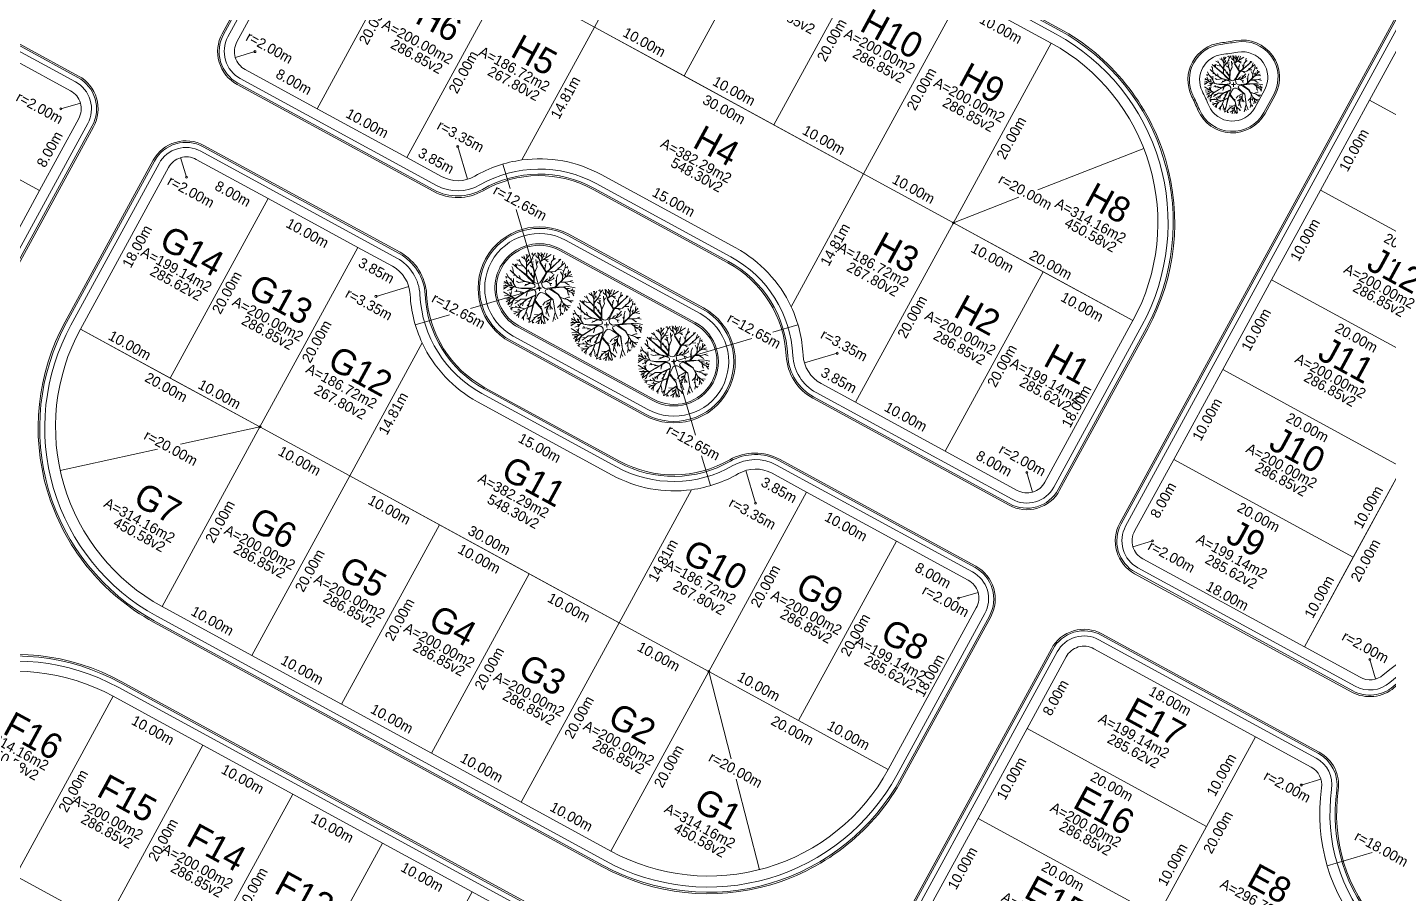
# Model space of a CAD drawing. Header units: metres. Extents: x 25 to 399, y 5 to 459.
# Drawn here: x 161.9 to 295.1, y 216.4 to 301.2 of the extents above; entities that cross this region are included whole.
import ezdxf
from ezdxf.enums import TextEntityAlignment as Align

# ---------------------------------------------------------------- set-up
doc = ezdxf.new("R2010")
doc.units = ezdxf.units.M
for name, color, linetype, lineweight in [('ACERAS', 7, 'Continuous', 0), ('JARDINERIA', 250, 'Continuous', 0), ('LOTES', 250, 'Continuous', 5), ('textos', 16, 'Continuous', 0)]:
    doc.layers.add(name, color=color, linetype=linetype, lineweight=lineweight)
doc.styles.get("Standard").update_dxf_attribs({"font": ''})
doc.styles.get('Standard').set_extended_font_data('Caviar Dreams')

# ---------------------------------------------------------------- blocks, each defined once
blk = doc.blocks.new('A$C64D44EF8')
at = {"layer": 'JARDINERIA', "color": 116, "lineweight": 0, "true_color": 0x136734}
for p, q in [((0.334, 0.862), (0.297, 0.959)), ((0.328, 0.878), (0.345, 0.976)), ((0.341, 0.953), (0.33, 0.973)), ((0.334, 0.916), (0.378, 0.968)), ((0.424, 0.974), (0.402, 0.981)), ((0.402, 0.892), (0.429, 0.954)), ((0.429, 0.954), (0.42, 0.994)), ((0.429, 0.954), (0.462, 0.99)), ((0.471, 0.943), (0.464, 0.964)), ((0.505, 0.921), (0.494, 0.997)), ((0.494, 0.997), (0.503, 0.919)), ((0.515, 0.964), (0.509, 0.989)), ((0.547, 0.933), (0.515, 0.964)), ((0.527, 0.86), (0.594, 0.989)), ((0.534, 0.874), (0.679, 0.964)), ((0.55, 0.905), (0.54, 0.997)), ((0.545, 0.949), (0.564, 0.975)), ((0.598, 0.914), (0.623, 0.982)), ((0.705, 0.887), (0.717, 0.951)), ((0.193, 0.673), (0.102, 0.762)), ((0.14, 0.787), (0.125, 0.812)), ((0.326, 0.678), (0.137, 0.849)), ((0.146, 0.719), (0.14, 0.787)), ((0.188, 0.823), (0.173, 0.843)), ((0.198, 0.794), (0.188, 0.823)), ((0.19, 0.819), (0.2, 0.851)), ((0.325, 0.692), (0.191, 0.8)), ((0.247, 0.875), (0.199, 0.903)), ((0.23, 0.826), (0.213, 0.835)), ((0.289, 0.814), (0.23, 0.826)), ((0.289, 0.814), (0.23, 0.826)), ((0.259, 0.849), (0.231, 0.911)), ((0.329, 0.771), (0.259, 0.849)), ((0.289, 0.814), (0.259, 0.849)), ((0.316, 0.911), (0.267, 0.945)), ((0.329, 0.767), (0.289, 0.814)), ((0.325, 0.692), (0.329, 0.767)), ((0.329, 0.771), (0.334, 0.862)), ((0.33, 0.686), (0.333, 0.809)), ((0.402, 0.892), (0.333, 0.811)), ((0.333, 0.811), (0.334, 0.862)), ((0.333, 0.809), (0.372, 0.856)), ((0.334, 0.864), (0.368, 0.91)), ((0.35, 0.885), (0.372, 0.89)), ((0.375, 0.715), (0.352, 0.765)), ((0.372, 0.856), (0.402, 0.892)), ((0.372, 0.856), (0.431, 0.87)), ((0.372, 0.856), (0.431, 0.87)), ((0.421, 0.788), (0.383, 0.82)), ((0.415, 0.818), (0.407, 0.846)), ((0.408, 0.905), (0.425, 0.91)), ((0.415, 0.819), (0.425, 0.842)), ((0.439, 0.724), (0.415, 0.818)), ((0.435, 0.72), (0.415, 0.818)), ((0.439, 0.724), (0.478, 0.799)), ((0.44, 0.717), (0.478, 0.799)), ((0.47, 0.832), (0.466, 0.902)), ((0.47, 0.839), (0.494, 0.876)), ((0.478, 0.799), (0.47, 0.832)), ((0.506, 0.912), (0.471, 0.943)), ((0.505, 0.915), (0.471, 0.943)), ((0.503, 0.919), (0.505, 0.915)), ((0.526, 0.867), (0.505, 0.921)), ((0.506, 0.912), (0.523, 0.863)), ((0.523, 0.863), (0.52, 0.856)), ((0.601, 0.717), (0.52, 0.856)), ((0.563, 0.929), (0.526, 0.867)), ((0.527, 0.855), (0.527, 0.86)), ((0.607, 0.721), (0.527, 0.855)), ((0.563, 0.929), (0.583, 0.94)), ((0.566, 0.894), (0.634, 0.896)), ((0.586, 0.757), (0.604, 0.842)), ((0.595, 0.8), (0.588, 0.816)), ((0.594, 0.895), (0.634, 0.865)), ((0.607, 0.721), (0.66, 0.765)), ((0.623, 0.723), (0.814, 0.893)), ((0.668, 0.802), (0.649, 0.838)), ((0.66, 0.765), (0.682, 0.866)), ((0.664, 0.768), (0.785, 0.867)), ((0.664, 0.768), (0.682, 0.866)), ((0.682, 0.866), (0.732, 0.911)), ((0.719, 0.899), (0.737, 0.901)), ((0.727, 0.726), (0.866, 0.84)), ((0.766, 0.758), (0.77, 0.775)), ((0.784, 0.866), (0.791, 0.896)), ((0.818, 0.801), (0.84, 0.867)), ((0.839, 0.709), (0.869, 0.77)), ((0.869, 0.77), (0.875, 0.819)), ((0.869, 0.77), (0.905, 0.79)), ((0.887, 0.78), (0.907, 0.767)), ((0.041, 0.587), (0.007, 0.583)), ((0.105, 0.546), (0.011, 0.606)), ((0.074, 0.668), (0.034, 0.676)), ((0.054, 0.672), (0.039, 0.654)), ((0.073, 0.567), (0.042, 0.627)), ((0.074, 0.668), (0.051, 0.719)), ((0.122, 0.619), (0.074, 0.668)), ((0.121, 0.546), (0.092, 0.595)), ((0.108, 0.569), (0.112, 0.591)), ((0.111, 0.63), (0.114, 0.648)), ((0.122, 0.619), (0.169, 0.525)), ((0.143, 0.579), (0.122, 0.619)), ((0.143, 0.578), (0.143, 0.644)), ((0.171, 0.524), (0.143, 0.578)), ((0.173, 0.693), (0.144, 0.694)), ((0.213, 0.59), (0.184, 0.608)), ((0.216, 0.656), (0.191, 0.654)), ((0.216, 0.655), (0.193, 0.673)), ((0.297, 0.601), (0.213, 0.59)), ((0.303, 0.598), (0.213, 0.59)), ((0.297, 0.601), (0.216, 0.655)), ((0.302, 0.603), (0.216, 0.655)), ((0.242, 0.639), (0.226, 0.686)), ((0.379, 0.575), (0.293, 0.537)), ((0.302, 0.603), (0.425, 0.569)), ((0.369, 0.578), (0.303, 0.598)), ((0.369, 0.578), (0.326, 0.554)), ((0.366, 0.733), (0.338, 0.751)), ((0.429, 0.639), (0.375, 0.715)), ((0.397, 0.688), (0.375, 0.715)), ((0.432, 0.558), (0.379, 0.575)), ((0.398, 0.708), (0.394, 0.719)), ((0.397, 0.688), (0.398, 0.703)), ((0.398, 0.687), (0.398, 0.708)), ((0.429, 0.649), (0.398, 0.687)), ((0.429, 0.639), (0.425, 0.592)), ((0.435, 0.72), (0.429, 0.649)), ((0.433, 0.587), (0.44, 0.717)), ((0.533, 0.566), (0.54, 0.579)), ((0.54, 0.579), (0.604, 0.59)), ((0.541, 0.582), (0.612, 0.713)), ((0.541, 0.582), (0.577, 0.587)), ((0.577, 0.587), (0.609, 0.619)), ((0.579, 0.588), (0.609, 0.619)), ((0.579, 0.588), (0.65, 0.598)), ((0.604, 0.59), (0.658, 0.562)), ((0.605, 0.59), (0.65, 0.598)), ((0.605, 0.59), (0.658, 0.562)), ((0.609, 0.619), (0.625, 0.628)), ((0.612, 0.713), (0.619, 0.72)), ((0.619, 0.72), (0.727, 0.726)), ((0.623, 0.723), (0.727, 0.726)), ((0.633, 0.596), (0.711, 0.682)), ((0.655, 0.62), (0.649, 0.655)), ((0.65, 0.598), (0.711, 0.628)), ((0.662, 0.722), (0.694, 0.698)), ((0.697, 0.621), (0.702, 0.634)), ((0.702, 0.634), (0.709, 0.643)), ((0.726, 0.506), (0.793, 0.572)), ((0.741, 0.578), (0.729, 0.599)), ((0.737, 0.525), (0.746, 0.636)), ((0.741, 0.529), (0.746, 0.636)), ((0.741, 0.529), (0.822, 0.603)), ((0.746, 0.636), (0.764, 0.681)), ((0.751, 0.746), (0.816, 0.748)), ((0.793, 0.572), (0.854, 0.573)), ((0.796, 0.575), (0.862, 0.639)), ((0.796, 0.575), (0.901, 0.573)), ((0.832, 0.663), (0.804, 0.717)), ((0.832, 0.663), (0.804, 0.717)), ((0.822, 0.603), (0.832, 0.663)), ((0.839, 0.709), (0.824, 0.604)), ((0.824, 0.604), (0.862, 0.639)), ((0.832, 0.663), (0.839, 0.709)), ((0.846, 0.722), (0.838, 0.739)), ((0.854, 0.573), (0.903, 0.536)), ((0.855, 0.573), (0.903, 0.536)), ((0.855, 0.573), (0.901, 0.573)), ((0.869, 0.665), (0.857, 0.685)), ((0.862, 0.639), (0.959, 0.674)), ((0.863, 0.639), (0.875, 0.696)), ((0.878, 0.645), (0.941, 0.721)), ((0.901, 0.573), (0.966, 0.592)), ((0.902, 0.674), (0.913, 0.741)), ((0.911, 0.656), (0.968, 0.642)), ((0.926, 0.703), (0.948, 0.708)), ((0.929, 0.581), (0.981, 0.564)), ((0.071, 0.547), (0, 0.503)), ((0.033, 0.523), (0.001, 0.529)), ((0.145, 0.373), (0.001, 0.464)), ((0.123, 0.546), (0.002, 0.549)), ((0.081, 0.413), (0.009, 0.406)), ((0.044, 0.548), (0.024, 0.561)), ((0.097, 0.494), (0.056, 0.481)), ((0.084, 0.375), (0.064, 0.388)), ((0.113, 0.393), (0.082, 0.453)), ((0.133, 0.522), (0.088, 0.52)), ((0.147, 0.534), (0.097, 0.494)), ((0.1, 0.418), (0.11, 0.467)), ((0.12, 0.512), (0.106, 0.48)), ((0.179, 0.518), (0.123, 0.546)), ((0.169, 0.525), (0.123, 0.546)), ((0.215, 0.466), (0.159, 0.463)), ((0.166, 0.371), (0.288, 0.441)), ((0.18, 0.52), (0.171, 0.524)), ((0.192, 0.465), (0.175, 0.485)), ((0.179, 0.518), (0.25, 0.504)), ((0.18, 0.52), (0.254, 0.509)), ((0.215, 0.465), (0.181, 0.464)), ((0.291, 0.442), (0.215, 0.466)), ((0.288, 0.441), (0.215, 0.465)), ((0.253, 0.452), (0.229, 0.447)), ((0.25, 0.504), (0.257, 0.501)), ((0.291, 0.442), (0.38, 0.493)), ((0.324, 0.553), (0.293, 0.537)), ((0.326, 0.554), (0.305, 0.558)), ((0.324, 0.553), (0.31, 0.557)), ((0.335, 0.463), (0.314, 0.396)), ((0.333, 0.462), (0.321, 0.419)), ((0.447, 0.407), (0.327, 0.356)), ((0.403, 0.38), (0.358, 0.298)), ((0.38, 0.493), (0.366, 0.494)), ((0.403, 0.38), (0.446, 0.397)), ((0.5, 0.5), (0.465, 0.5)), ((0.5, 0.5), (0.5, 0.534)), ((0.5, 0.5), (0.53, 0.5)), ((0.5, 0.5), (0.5, 0.461)), ((0.544, 0.518), (0.533, 0.566)), ((0.581, 0.493), (0.544, 0.518)), ((0.716, 0.506), (0.581, 0.493)), ((0.761, 0.402), (0.635, 0.486)), ((0.644, 0.57), (0.649, 0.559)), ((0.649, 0.559), (0.662, 0.527)), ((0.766, 0.403), (0.656, 0.489)), ((0.658, 0.562), (0.677, 0.559)), ((0.716, 0.506), (0.737, 0.525)), ((0.761, 0.402), (0.803, 0.325)), ((0.766, 0.403), (0.786, 0.363)), ((0.841, 0.505), (0.888, 0.466)), ((0.845, 0.505), (0.868, 0.485)), ((0.868, 0.485), (0.912, 0.481)), ((0.87, 0.483), (0.912, 0.481)), ((0.87, 0.483), (0.923, 0.436)), ((0.888, 0.466), (0.901, 0.407)), ((0.888, 0.466), (0.901, 0.407)), ((0.888, 0.466), (0.923, 0.436)), ((0.898, 0.422), (0.893, 0.411)), ((0.901, 0.407), (0.911, 0.391)), ((0.903, 0.536), (0.92, 0.53)), ((0.908, 0.509), (1, 0.487)), ((0.91, 0.448), (0.99, 0.45)), ((0.912, 0.481), (0.929, 0.475)), ((0.923, 0.436), (0.986, 0.409)), ((0.945, 0.449), (0.966, 0.474)), ((0.95, 0.425), (0.979, 0.378)), ((0.968, 0.449), (0.987, 0.434)), ((0.971, 0.416), (0.984, 0.42)), ((0.161, 0.372), (0.015, 0.376)), ((0.111, 0.374), (0.032, 0.324)), ((0.073, 0.35), (0.041, 0.355)), ((0.116, 0.326), (0.052, 0.283)), ((0.052, 0.283), (0.118, 0.325)), ((0.072, 0.316), (0.053, 0.3)), ((0.087, 0.359), (0.072, 0.316)), ((0.119, 0.243), (0.072, 0.257)), ((0.084, 0.375), (0.155, 0.369)), ((0.119, 0.243), (0.087, 0.218)), ((0.111, 0.286), (0.094, 0.27)), ((0.103, 0.23), (0.107, 0.207)), ((0.123, 0.331), (0.111, 0.286)), ((0.121, 0.329), (0.111, 0.286)), ((0.155, 0.369), (0.116, 0.326)), ((0.118, 0.325), (0.121, 0.329)), ((0.187, 0.246), (0.119, 0.243)), ((0.123, 0.331), (0.159, 0.368)), ((0.194, 0.175), (0.128, 0.191)), ((0.21, 0.334), (0.15, 0.299)), ((0.159, 0.368), (0.167, 0.368)), ((0.172, 0.245), (0.16, 0.259)), ((0.161, 0.372), (0.166, 0.371)), ((0.205, 0.33), (0.161, 0.336)), ((0.243, 0.198), (0.172, 0.122)), ((0.242, 0.197), (0.185, 0.208)), ((0.232, 0.235), (0.187, 0.246)), ((0.187, 0.246), (0.289, 0.219)), ((0.232, 0.235), (0.194, 0.282)), ((0.232, 0.235), (0.194, 0.282)), ((0.216, 0.202), (0.202, 0.22)), ((0.237, 0.355), (0.21, 0.334)), ((0.246, 0.289), (0.222, 0.289)), ((0.247, 0.29), (0.226, 0.27)), ((0.291, 0.22), (0.232, 0.235)), ((0.327, 0.356), (0.237, 0.355)), ((0.321, 0.352), (0.237, 0.355)), ((0.327, 0.233), (0.243, 0.198)), ((0.289, 0.219), (0.243, 0.198)), ((0.321, 0.352), (0.247, 0.29)), ((0.327, 0.35), (0.247, 0.29)), ((0.271, 0.308), (0.26, 0.261)), ((0.327, 0.233), (0.288, 0.136)), ((0.403, 0.271), (0.291, 0.22)), ((0.33, 0.234), (0.306, 0.178)), ((0.358, 0.298), (0.323, 0.256)), ((0.327, 0.35), (0.393, 0.376)), ((0.401, 0.263), (0.33, 0.234)), ((0.345, 0.283), (0.341, 0.249)), ((0.412, 0.271), (0.341, 0.026)), ((0.354, 0.322), (0.346, 0.314)), ((0.373, 0.332), (0.354, 0.322)), ((0.372, 0.33), (0.358, 0.325)), ((0.372, 0.33), (0.358, 0.298)), ((0.401, 0.263), (0.361, 0.096)), ((0.393, 0.376), (0.373, 0.332)), ((0.432, 0.318), (0.522, 0.205)), ((0.438, 0.332), (0.525, 0.206)), ((0.488, 0.26), (0.527, 0.238)), ((0.522, 0.205), (0.532, 0.157)), ((0.525, 0.206), (0.564, 0.004)), ((0.571, 0.3), (0.542, 0.262)), ((0.624, 0.252), (0.564, 0.22)), ((0.571, 0.3), (0.666, 0.348)), ((0.612, 0.321), (0.571, 0.3)), ((0.592, 0.198), (0.584, 0.132)), ((0.644, 0.284), (0.592, 0.2)), ((0.592, 0.2), (0.627, 0.099)), ((0.645, 0.3), (0.595, 0.27)), ((0.622, 0.286), (0.6, 0.29)), ((0.604, 0.22), (0.607, 0.197)), ((0.666, 0.35), (0.612, 0.321)), ((0.645, 0.301), (0.642, 0.198)), ((0.644, 0.249), (0.675, 0.199)), ((0.666, 0.348), (0.645, 0.301)), ((0.688, 0.33), (0.712, 0.153)), ((0.69, 0.332), (0.712, 0.153)), ((0.792, 0.265), (0.747, 0.224)), ((0.792, 0.264), (0.747, 0.224)), ((0.785, 0.204), (0.772, 0.192)), ((0.784, 0.219), (0.804, 0.323)), ((0.792, 0.264), (0.784, 0.219)), ((0.784, 0.219), (0.791, 0.151)), ((0.786, 0.363), (0.843, 0.342)), ((0.787, 0.359), (0.828, 0.278)), ((0.787, 0.359), (0.887, 0.327)), ((0.803, 0.325), (0.792, 0.265)), ((0.804, 0.323), (0.828, 0.278)), ((0.826, 0.25), (0.808, 0.235)), ((0.829, 0.277), (0.822, 0.22)), ((0.828, 0.278), (0.908, 0.212)), ((0.841, 0.267), (0.875, 0.173)), ((0.854, 0.231), (0.842, 0.164)), ((0.843, 0.342), (0.901, 0.361)), ((0.844, 0.342), (0.901, 0.361)), ((0.844, 0.342), (0.887, 0.327)), ((0.867, 0.196), (0.886, 0.184)), ((0.868, 0.245), (0.927, 0.239)), ((0.887, 0.327), (0.942, 0.287)), ((0.901, 0.361), (0.92, 0.361)), ((0.91, 0.31), (0.965, 0.309)), ((0.231, 0.185), (0.135, 0.158)), ((0.158, 0.164), (0.145, 0.146)), ((0.207, 0.16), (0.197, 0.102)), ((0.288, 0.136), (0.244, 0.084)), ((0.269, 0.113), (0.264, 0.059)), ((0.306, 0.178), (0.288, 0.136)), ((0.306, 0.178), (0.321, 0.119)), ((0.306, 0.178), (0.321, 0.119)), ((0.344, 0.086), (0.312, 0.082)), ((0.321, 0.119), (0.32, 0.101)), ((0.341, 0.084), (0.33, 0.061)), ((0.363, 0.105), (0.341, 0.084)), ((0.393, 0.054), (0.349, 0.031)), ((0.393, 0.054), (0.388, 0.013)), ((0.39, 0.033), (0.409, 0.019)), ((0.44, 0.103), (0.393, 0.054)), ((0.429, 0.092), (0.411, 0.094)), ((0.48, 0.127), (0.42, 0.134)), ((0.48, 0.126), (0.42, 0.134)), ((0.495, 0.057), (0.436, 0.023)), ((0.44, 0.103), (0.533, 0.156)), ((0.48, 0.126), (0.44, 0.103)), ((0.513, 0.09), (0.464, 0.004)), ((0.513, 0.106), (0.465, 0.074)), ((0.491, 0.091), (0.468, 0.095)), ((0.476, 0.024), (0.479, 0.002)), ((0.532, 0.157), (0.48, 0.127)), ((0.532, 0.155), (0.513, 0.107)), ((0.513, 0.107), (0.515, 0)), ((0.514, 0.055), (0.551, 0.002)), ((0.533, 0.156), (0.554, 0.057)), ((0.543, 0.115), (0.614, 0.052)), ((0.595, 0.069), (0.6, 0.047)), ((0.711, 0.157), (0.674, 0.031)), ((0.692, 0.09), (0.712, 0.05)), ((0.712, 0.153), (0.745, 0.064)), ((0.791, 0.151), (0.78, 0.103)), ((0.791, 0.151), (0.818, 0.121)), ((0.805, 0.136), (0.828, 0.141))]:
    blk.add_line(p, q, dxfattribs=at)
for points in [[(0.326, 0.678), (0.36, 0.639)], [(0.33, 0.686), (0.381, 0.634), (0.425, 0.592)], [(0.425, 0.569), (0.424, 0.571), (0.413, 0.585), (0.399, 0.601), (0.381, 0.619), (0.36, 0.639)], [(0.433, 0.587), (0.458, 0.57), (0.485, 0.564), (0.51, 0.575), (0.536, 0.604), (0.565, 0.651), (0.601, 0.717)], [(0.167, 0.368), (0.239, 0.409), (0.293, 0.44), (0.332, 0.462), (0.333, 0.462)], [(0.254, 0.509), (0.311, 0.505), (0.356, 0.503), (0.389, 0.504), (0.412, 0.506), (0.428, 0.51), (0.436, 0.516), (0.44, 0.523), (0.441, 0.53), (0.44, 0.539), (0.437, 0.548), (0.432, 0.558)], [(0.366, 0.494), (0.332, 0.498), (0.257, 0.501)], [(0.335, 0.463), (0.359, 0.476), (0.376, 0.485), (0.385, 0.489), (0.39, 0.491), (0.393, 0.49), (0.396, 0.489), (0.399, 0.489), (0.403, 0.488), (0.406, 0.486), (0.41, 0.485), (0.414, 0.484), (0.418, 0.482), (0.422, 0.48), (0.425, 0.479), (0.429, 0.477), (0.432, 0.475), (0.435, 0.472), (0.437, 0.47), (0.44, 0.467), (0.442, 0.464), (0.444, 0.46), (0.446, 0.456), (0.447, 0.452), (0.448, 0.447), (0.449, 0.441), (0.45, 0.434), (0.45, 0.426), (0.449, 0.417), (0.447, 0.407)], [(0.403, 0.271), (0.428, 0.34), (0.446, 0.397)], [(0.438, 0.332), (0.442, 0.341), (0.467, 0.392), (0.49, 0.424), (0.514, 0.438), (0.543, 0.435), (0.579, 0.416), (0.626, 0.38), (0.688, 0.33)], [(0.69, 0.332), (0.633, 0.383), (0.595, 0.422), (0.579, 0.45), (0.586, 0.47), (0.62, 0.484), (0.635, 0.486)], [(0.656, 0.489), (0.683, 0.493), (0.778, 0.501), (0.841, 0.505)], [(0.908, 0.509), (0.777, 0.506), (0.726, 0.506)], [(0.845, 0.505), (0.908, 0.509)], [(0.412, 0.271), (0.432, 0.318)]]:
    blk.add_lwpolyline(points, dxfattribs=at)

msp = doc.modelspace()

# ---------------------------------------------------------------- linework, layer by layer
at = {"layer": 'ACERAS'}
for points in [[(268.81, 252.68), (309.97, 328.19, -0.414214), (314.92, 329.64), (346.53, 312.41, -0.414214), (347.99, 307.46), (312.45, 242.28, -0.313814), (308.72, 240.41, 0.21805), (295.66, 236.59, -0.312963), (291.52, 236.14), (270.26, 247.72, -0.414214)], [(268.94, 252.6), (310.1, 328.11, -0.414214), (314.85, 329.51), (346.46, 312.28, -0.414214), (347.85, 307.53), (312.32, 242.35, -0.313814), (308.74, 240.56, 0.21805), (295.56, 236.7, -0.312963), (291.59, 236.27), (270.34, 247.86, -0.414214)], [(269.38, 252.37), (310.54, 327.88, -0.414214), (314.61, 329.07), (346.22, 311.84, -0.414214), (347.41, 307.77), (311.88, 242.59, -0.313814), (308.81, 241.05, 0.21805), (295.23, 237.08, -0.312963), (291.83, 236.71), (270.58, 248.3, -0.414214)], [(182.46, 295.59), (201.65, 285.13, 0.261142), (206.54, 285.19, -0.260973), (217.29, 285.32), (230.46, 278.14, -0.261311), (236.18, 269.02, 0.261142), (238.79, 264.88), (257.97, 254.43, 0.414214), (262.92, 255.88), (271.54, 271.69, 0.414214), (262.89, 301.06), (218.99, 324.99, 0.414214), (189.62, 316.34), (181, 300.54, 0.414214)], [(182.53, 295.72), (201.72, 285.26, 0.261142), (206.46, 285.32, -0.260973), (217.36, 285.45), (230.53, 278.27, -0.261311), (236.33, 269.03, 0.261142), (238.86, 265.02), (258.04, 254.56, 0.414214), (262.79, 255.95), (271.41, 271.76, 0.414214), (262.82, 300.93), (218.92, 324.86, 0.414214), (189.75, 316.27), (181.14, 300.47, 0.414214)], [(182.77, 296.16), (201.96, 285.7, 0.261142), (206.21, 285.75, -0.260973), (217.6, 285.89), (230.77, 278.71, -0.261311), (236.83, 269.06, 0.261142), (239.1, 265.45), (258.28, 255, 0.414214), (262.35, 256.19), (270.97, 272, 0.414214), (262.58, 300.49), (218.68, 324.42, 0.414214), (190.19, 316.03), (181.57, 300.23, 0.414214)], [(151.16, 305.02), (166.96, 296.4, -0.414214), (168.42, 291.45), (103.33, 172.04, -0.414214), (98.38, 170.58), (66.77, 187.81, -0.414214), (65.31, 192.76), (121.79, 296.37, -0.414214)], [(151.09, 304.89), (166.89, 296.27, -0.414214), (168.29, 291.52), (103.2, 172.11, -0.414214), (98.45, 170.71), (66.84, 187.94, -0.414214), (65.44, 192.69), (121.92, 296.3, -0.414214)], [(150.85, 304.45), (166.65, 295.83, -0.414214), (167.85, 291.76), (102.76, 172.35, -0.414214), (98.69, 171.15), (67.08, 188.38, -0.414214), (65.88, 192.45), (122.36, 296.06, -0.414214)], [(179.21, 289.62), (198.4, 279.16, -0.261142), (201, 275.02, 0.260973), (206.71, 265.92), (219.88, 258.74, 0.261311), (230.65, 258.86, -0.261142), (235.53, 258.92), (254.72, 248.46, -0.414214), (256.18, 243.51), (247.56, 227.71, -0.414214), (218.19, 219.06), (174.29, 242.99, -0.414214), (165.64, 272.36), (174.26, 288.16, -0.414214)], [(179.14, 289.49), (198.33, 279.03, -0.261142), (200.85, 275.02, 0.260973), (206.64, 265.79), (219.81, 258.61, 0.261311), (230.72, 258.73, -0.261142), (235.46, 258.79), (254.65, 248.33, -0.414214), (256.05, 243.58), (247.43, 227.78, -0.414214), (218.26, 219.19), (174.36, 243.12, -0.414214), (165.78, 272.29), (174.39, 288.09, -0.414214)], [(178.9, 289.05), (198.09, 278.59, -0.261142), (200.35, 274.99, 0.260973), (206.4, 265.35), (219.57, 258.17, 0.261311), (230.97, 258.3, -0.261142), (235.22, 258.35), (254.41, 247.89, -0.414214), (255.61, 243.82), (246.99, 228.02, -0.414214), (218.5, 219.63), (174.6, 243.56, -0.414214), (166.21, 272.05), (174.83, 287.85, -0.414214)], [(214.9, 280.92), (228.07, 273.74, -1), (222.33, 263.21), (209.16, 270.39, -1)], [(214.83, 280.79), (228, 273.61, -1), (222.4, 263.34), (209.23, 270.52, -1)], [(214.59, 280.35), (227.76, 273.17, -1), (222.64, 263.78), (209.47, 270.96, -1)], [(214.11, 279.47), (227.28, 272.29, -1), (223.12, 264.66), (209.95, 271.83, -1)], [(220.95, 164.87), (262.11, 240.38, -0.414214), (267.06, 241.84), (288.31, 230.26, -0.312963), (290.18, 226.54, 0.22362), (294.27, 213.22, -0.319658), (294.78, 209.02), (259.31, 143.96, -0.414214), (254.36, 142.5), (222.4, 159.92, -0.414214)], [(221.08, 164.8), (262.24, 240.31, -0.414214), (266.99, 241.71), (288.24, 230.12, -0.312963), (290.03, 226.56, 0.22362), (294.16, 213.12, -0.319658), (294.65, 209.09), (259.18, 144.03, -0.414214), (254.43, 142.63), (222.47, 160.05, -0.414214)], [(221.52, 164.56), (262.68, 240.07, -0.414214), (266.75, 241.27), (288, 229.69, -0.312963), (289.53, 226.63, 0.221534), (293.7, 212.89, -0.31747), (294.1, 209.45), (258.61, 144.34, -0.414214), (254.54, 143.14), (222.71, 160.49, -0.414214)], [(134.6, 207.78), (210.11, 166.62, 0.414214), (215.06, 168.08), (223.68, 183.88, 0.414214), (215.03, 213.26), (171.13, 237.19, 0.414214), (141.76, 228.54), (133.14, 212.73, 0.414214)], [(134.67, 207.91), (210.18, 166.75, 0.414214), (214.93, 168.15), (223.55, 183.96, 0.414214), (214.96, 213.12), (171.06, 237.05, 0.414214), (141.89, 228.47), (133.27, 212.66, 0.414214)], [(134.91, 208.35), (210.42, 167.19, 0.414214), (214.49, 168.39), (223.11, 184.2, 0.414214), (214.72, 212.69), (170.82, 236.62, 0.414214), (142.33, 228.23), (133.71, 212.42, 0.414214)]]:
    msp.add_lwpolyline(points, format="xyb", close=True, dxfattribs=at)
msp.add_lwpolyline([(214.04, 279.34), (227.21, 272.16, -1), (223.19, 264.79), (210.02, 271.97, -1), (214.04, 279.34)], format="xyb", dxfattribs=at)
at = {"layer": 'JARDINERIA', "elevation": -1110.01}
for points in [[(276.45, 293.07, 0.011388), (275.83, 294.45, -0.511453), (278.66, 299.65, 0.011388), (280.16, 299.87, -0.62751), (283.99, 294.53), (283.02, 292.75, -0.62751)], [(276.59, 293.13, 0.011388), (275.96, 294.52, -0.511453), (278.68, 299.5, 0.011388), (280.19, 299.73, -0.62751), (283.86, 294.6), (282.89, 292.82, -0.62751)], [(277.51, 293.52, 0.011388), (276.86, 294.95, -0.511453), (278.8, 298.51, 0.011388), (280.36, 298.74, -0.62751), (282.98, 295.08), (282.01, 293.3, -0.62751)]]:
    msp.add_lwpolyline(points, format="xyb", close=True, dxfattribs=at)
at = {"layer": 'LOTES'}
for points in [[(235.76, 313.97), (226.98, 318.75), (217.41, 301.19), (226.19, 296.41)], [(244.54, 309.18), (235.76, 313.97), (226.19, 296.41), (234.97, 291.62)], [(208.63, 305.98), (199.85, 310.77), (190.28, 293.21), (199.06, 288.42)], [(253.32, 304.4), (244.54, 309.18), (234.97, 291.62), (243.75, 286.84)], [(262.1, 299.61), (253.32, 304.4), (243.75, 286.84), (252.53, 282.05)], [(315.57, 293.24), (298.01, 302.81), (293.23, 294.03), (310.79, 284.46)], [(163.14, 285.22), (145.58, 294.79), (140.8, 286.01), (158.36, 276.44)], [(310.79, 284.46), (293.23, 294.03), (288.44, 285.25), (306, 275.68)], [(306, 275.68), (288.44, 285.25), (283.66, 276.47), (301.22, 266.9)], [(184.7, 262.08), (175.92, 266.86), (185.49, 284.43), (194.27, 279.64)], [(261.31, 277.26), (252.53, 282.05), (242.96, 264.49), (251.74, 259.7)], [(301.22, 266.9), (283.66, 276.47), (278.87, 267.69), (296.43, 258.12)], [(296.43, 258.12), (278.87, 267.69), (274.08, 258.91), (291.64, 249.34)], [(183.91, 239.73), (175.12, 244.52), (184.7, 262.08), (193.48, 257.29)], [(192.69, 234.95), (183.91, 239.73), (193.48, 257.29), (202.26, 252.51)], [(237.38, 233.36), (228.6, 238.15), (238.17, 255.71), (246.95, 250.92)], [(201.47, 230.16), (192.69, 234.95), (202.26, 252.51), (211.04, 247.72)], [(210.25, 225.37), (201.47, 230.16), (211.04, 247.72), (219.82, 242.93)], [(219.03, 220.59), (210.25, 225.37), (219.82, 242.93), (228.6, 238.15)], [(169.55, 213.39), (160.77, 218.18), (170.34, 235.74), (179.12, 230.95)], [(277.29, 223), (259.73, 232.57), (254.94, 223.79), (272.5, 214.22)], [(178.33, 208.61), (169.55, 213.39), (179.12, 230.95), (187.9, 226.17)], [(187.11, 203.82), (178.33, 208.61), (187.9, 226.17), (196.68, 221.38)], [(272.5, 214.22), (254.94, 223.79), (250.15, 215.01), (267.71, 205.44)], [(195.89, 199.03), (187.11, 203.82), (196.68, 221.38), (205.46, 216.59)], [(159.97, 195.83), (151.19, 200.62), (160.77, 218.18), (169.55, 213.39)], [(204.67, 194.25), (195.89, 199.03), (205.46, 216.59), (214.24, 211.81)]]:
    msp.add_lwpolyline(points, close=True, dxfattribs=at)
for points in [[(199.85, 310.77), (191.07, 315.55), (182.45, 299.75, 0.414214), (183.25, 297.03), (190.28, 293.21)], [(217.41, 301.19), (208.63, 305.98), (199.06, 288.42), (202.44, 286.58, 0.261142), (205.71, 286.61, -0.097081), (210.32, 288.19)], [(166.97, 292.24, 0.414214), (166.17, 294.95), (150.37, 303.57), (145.58, 294.79), (163.14, 285.22)], [(243.75, 286.84), (217.41, 301.19), (210.32, 288.19, -0.159843), (218.08, 286.76), (231.25, 279.59, -0.160167), (236.66, 273.83)], [(262.1, 299.61), (262.1, 299.61), (252.53, 282.05), (270.09, 272.48), (270.09, 272.48, 0.414214)], [(175.92, 266.86), (167.14, 271.65), (175.75, 287.46, -0.414214), (178.46, 288.25), (185.49, 284.43)], [(252.53, 282.05), (243.75, 286.84), (236.66, 273.83, -0.097081), (237.83, 269.11, 0.261142), (239.58, 266.33), (242.96, 264.49)], [(193.48, 257.29), (184.7, 262.08), (194.27, 279.64), (197.65, 277.8, -0.261142), (199.39, 275.02, 0.097081), (200.57, 270.3)], [(270.09, 272.48), (261.31, 277.26), (251.74, 259.7), (258.76, 255.87, 0.414214), (261.47, 256.67)], [(175.12, 244.52), (175.12, 244.52, -0.414214), (167.14, 271.65), (167.14, 271.65), (184.7, 262.08)], [(219.82, 242.93), (193.48, 257.29), (200.57, 270.3, 0.159843), (205.97, 264.55), (219.14, 257.37, 0.160167), (226.91, 255.94)], [(291.64, 249.34), (274.08, 258.91), (270.25, 251.89, 0.414214), (271.05, 249.17), (286.86, 240.56)], [(228.6, 238.15), (219.82, 242.93), (226.91, 255.94, 0.097081), (231.51, 257.51, -0.261142), (234.79, 257.55), (238.17, 255.71)], [(313.99, 248.55), (296.43, 258.12), (286.86, 240.56), (292.31, 237.59, 0.312963), (294.58, 237.83, -0.21805), (308.96, 242.04, 0.313814), (311, 243.06)], [(246.16, 228.58), (237.38, 233.36), (246.95, 250.92), (253.98, 247.09, -0.414214), (254.77, 244.38)], [(282.07, 231.78), (266.27, 240.39, 0.414214), (263.55, 239.59), (259.73, 232.57), (277.29, 223)], [(160.77, 218.18), (143.21, 227.75, -0.414214), (170.34, 235.74)], [(219.03, 220.59), (219.03, 220.59), (228.6, 238.15), (246.16, 228.58), (246.16, 228.58, -0.414214)], [(288.54, 226.77, 0.312963), (287.52, 228.81), (282.07, 231.78), (277.29, 223), (272.5, 214.22), (290.06, 204.65), (293.05, 210.13, 0.313814), (292.8, 212.4, -0.21805)]]:
    msp.add_lwpolyline(points, format="xyb", close=True, dxfattribs=at)
at = {"layer": 'textos'}
for p, q in [((184.21, 298.79), (182.29, 298.22)), ((165.22, 293.2), (167.13, 293.76)), ((204.04, 289.52), (204.99, 286.3)), ((260.79, 285.27), (271.16, 289.31)), ((177.51, 286.5), (176.94, 288.42)), ((209.16, 285.41), (208.46, 287.79)), ((252.53, 282.05), (258.94, 284.55)), ((212.03, 275.65), (209.76, 283.35)), ((196.05, 274.85), (199.26, 275.8)), ((212.03, 275.65), (205.28, 273.67)), ((203.23, 273.06), (199.89, 272.08)), ((234.87, 271.34), (237.32, 272.06)), ((225.18, 268.48), (232.82, 270.73)), ((241.16, 269.28), (237.95, 268.34)), ((225.18, 268.48), (227.3, 261.29)), ((184.7, 262.08), (176.91, 260.38)), ((174.66, 259.89), (165.16, 257.82)), ((227.9, 259.24), (228.76, 256.35)), ((233.17, 254.62), (232.23, 257.83)), ((259.72, 257.63), (260.28, 255.71)), ((272.01, 250.93), (270.09, 250.36)), ((253.02, 245.34), (254.94, 245.9)), ((293.27, 239.34), (293.83, 237.43)), ((228.6, 238.15), (230.78, 229.63)), ((231.29, 227.63), (233.56, 218.77)), ((286.56, 227.05), (288.48, 227.62)), ((293.49, 220.44), (289.1, 219.15))]:
    msp.add_line(p, q, dxfattribs=at)
for centre in [(184.21, 298.79), (165.22, 293.2), (204.04, 289.52), (177.51, 286.5), (252.53, 282.05), (212.03, 275.65), (212.03, 275.65), (196.05, 274.85), (241.16, 269.28), (225.18, 268.48), (225.18, 268.48), (184.7, 262.08), (259.72, 257.63), (233.17, 254.62), (272.01, 250.93), (253.02, 245.34), (293.27, 239.34), (228.6, 238.15), (286.56, 227.05)]:
    msp.add_circle(centre, 0.1, dxfattribs=at)

# ---------------------------------------------------------------- block references
at = {"layer": 'JARDINERIA'}
for p, xscale, yscale, zscale, rotation in [((277.12, 292.7, -1110.01), 5.699999999999999, 5.699999999999999, 5.699999999999999, 0.5738691969927138), ((208.63, 272.04), 7.013671875, 7.013671875, 7.013671875, 1.810958816645342), ((215.22, 268.45), 7.013671875, 7.013671875, 7.013671875, 1.810958816645342), ((221.79, 264.87), 7.013671875, 7.013671875, 7.013671875, 1.810958816645342)]:
    msp.add_blockref('A$C64D44EF8', p, dxfattribs=dict(at, xscale=xscale, yscale=yscale, zscale=zscale, rotation=rotation))

# ---------------------------------------------------------------- texts
at = {"layer": 'textos'}
for s, rotation, p in [('286.85v2', 331.4053, (236.46, 302.2)), ('20.00m', 61.4053, (195.82, 301.57)), ('10.00m', 331.4053, (257.18, 301.02)), ('A=200.00m2', 331.4053, (200.12, 299.76)), ('10.00m', 331.4053, (222.3, 299.72)), ('20.00m', 61.4053, (240.63, 299.92)), ('r=2.00m', 331.4053, (185.63, 299.19)), ('286.85v2', 331.4053, (200.04, 298.32)), ('A=200.00m2', 331.4053, (245.32, 298.85)), ('20.00m', 61.4053, (204.6, 296.79)), ('A=186.72m2', 331.4053, (209.59, 297.1)), ('286.85v2', 331.4053, (245.24, 297.41)), ('8.00m', 331.4053, (188.02, 295.84)), ('267.80v2', 331.4053, (209.53, 295.67)), ('20.00m', 61.4053, (249.41, 295.14)), ('14.81m', 61.4053, (214.58, 294.3)), ('10.00m', 331.4053, (231.08, 294.94)), ('A=200.00m2', 331.4053, (254.1, 294.07)), ('r=2.00m', 331.4053, (163.15, 293.29)), ('30.00m', 331.4053, (230.1, 293.13)), ('10.00m', 331.4053, (195.2, 291.79)), ('286.85v2', 331.4053, (254.02, 292.63)), ('r=3.35m', 331.4053, (204.33, 290.52)), ('20.00m', 61.4053, (258.19, 290.35)), ('8.00m', 61.4053, (164.12, 289.24)), ('10.00m', 331.4053, (239.86, 290.15)), ('10.00m', 61.4053, (291.71, 289.16)), ('3.85m', 331.4053, (201.94, 288.12)), ('A=382.29m2', 331.4053, (227.37, 288.13)), ('548.30v2', 331.4053, (227.43, 286.73)), ('r=2.00m', 331.4053, (177.95, 285.09)), ('10.00m', 331.4053, (248.64, 285.36)), ('r=20.00m', 331.4053, (259.57, 285.07)), ('8.00m', 331.4053, (182.05, 284.89)), ('r=12.65m', 331.4053, (210.15, 284)), ('15.00m', 331.4053, (225.17, 284.09)), ('A=314.16m2', 331.4053, (265.96, 282.26)), ('10.00m', 331.4053, (189.35, 281.05)), ('450.58v2', 331.4053, (265.96, 280.86)), ('18.00m', 61.4053, (172.68, 279.74)), ('14.81m', 61.4053, (240.96, 279.92)), ('10.00m', 61.4053, (286.93, 280.38)), ('A=186.72m2', 331.4053, (244.71, 277.96)), ('10.00m', 331.4053, (256.35, 278.62)), ('20.00m', 331.4053, (296.74, 279.59)), ('A=199.14m2', 331.4053, (176.53, 277.5)), ('3.85m', 331.4053, (196.09, 277.38)), ('20.00m', 331.4053, (262.06, 277.93)), ('285.62v2', 331.4053, (176.5, 276.12)), ('20.00m', 61.4053, (181.46, 275.23)), ('267.80v2', 331.4053, (244.65, 276.53)), ('A=200.00m2', 331.4053, (294.21, 275.85)), ('286.85v2', 331.4053, (294.16, 274.53)), ('A=200.00m2', 331.4053, (185.48, 272.65)), ('r=3.35m', 331.4053, (195.36, 274.07)), ('r=12.65m', 331.4053, (204.13, 273.43)), ('20.00m', 61.4053, (248.5, 272.85)), ('10.00m', 331.4053, (265.13, 273.83)), ('r=12.65m', 331.4053, (233.04, 271.48)), ('A=200.00m2', 331.4053, (253.22, 271.29)), ('10.00m', 61.4053, (282.14, 271.6)), ('286.85v2', 331.4053, (185.45, 271.31)), ('20.00m', 61.4053, (190.24, 270.44)), ('20.00m', 331.4053, (291.96, 270.81)), ('10.00m', 331.4053, (171.97, 270.06)), ('r=3.35m', 331.4053, (241.85, 270.07)), ('286.85v2', 331.4053, (253.13, 269.84)), ('20.00m', 61.4053, (257.28, 268.07)), ('A=200.00m2', 331.4053, (289.42, 267.07)), ('A=186.72m2', 331.4053, (192.68, 266.08)), ('3.85m', 331.4053, (241.33, 266.65)), ('A=199.14m2', 331.4053, (261.56, 266.63)), ('20.00m', 331.4053, (175.53, 265.97)), ('10.00m', 331.4053, (180.75, 265.28)), ('285.62v2', 331.4053, (261.55, 265.28)), ('286.85v2', 331.4053, (289.37, 265.75)), ('267.80v2', 331.4053, (192.55, 264.51)), ('14.81m', 61.4053, (197.74, 263.4)), ('18.00m', 61.4053, (264.56, 264.1)), ('10.00m', 331.4053, (247.88, 263.08)), ('10.00m', 61.4053, (277.35, 262.82)), ('20.00m', 331.4053, (287.17, 262.03)), ('r=20.00m', 331.4053, (175.99, 260.02)), ('15.00m', 331.4053, (212.06, 260.03)), ('r=12.65m', 331.4053, (227.09, 260.55)), ('10.00m', 331.4053, (188.58, 258.76)), ('8.00m', 331.4053, (256.51, 258.51)), ('r=2.00m', 331.4053, (259.29, 258.83)), ('A=200.00m2', 331.4053, (284.64, 258.29)), ('286.85v2', 331.4053, (284.59, 256.97)), ('A=382.29m2', 331.4053, (209.51, 255.37)), ('3.85m', 331.4053, (235.48, 255.91)), ('8.00m', 61.4053, (273.05, 254.92)), ('10.00m', 61.4053, (293.1, 254.24)), ('A=314.16m2', 331.4053, (172.92, 252.94)), ('20.00m', 61.4053, (180.79, 252.82)), ('10.00m', 331.4053, (197.36, 253.98)), ('548.30v2', 331.4053, (209.48, 253.81)), ('r=3.35m', 331.4053, (232.88, 253.61)), ('20.00m', 331.4053, (282.39, 253.25)), ('450.58v2', 331.4053, (172.91, 251.54)), ('10.00m', 331.4053, (242.03, 252.34)), ('A=200.00m2', 331.4053, (184.69, 250.3)), ('30.00m', 331.4053, (207.13, 251)), ('286.85v2', 331.4053, (184.66, 248.96)), ('10.00m', 331.4053, (206.15, 249.19)), ('14.81m', 61.4053, (224.12, 249.02)), ('r=2.00m', 331.4053, (273.87, 249.39)), ('A=199.14m2', 331.4053, (279.77, 249.43)), ('20.00m', 61.4053, (292.84, 249.03)), ('20.00m', 61.4053, (189.57, 248.03)), ('285.62v2', 331.4053, (279.71, 247.94)), ('A=186.72m2', 331.4053, (227.8, 246.93)), ('20.00m', 61.4053, (234.14, 246.51)), ('8.00m', 331.4053, (250.54, 247.56)), ('A=200.00m2', 331.4053, (193.47, 245.52)), ('267.80v2', 331.4053, (227.67, 245.37)), ('r=2.00m', 331.4053, (251.78, 245.05)), ('18.00m', 331.4053, (279.33, 245.56)), ('10.00m', 61.4053, (288.31, 245.46)), ('286.85v2', 331.4053, (193.44, 244.17)), ('20.00m', 61.4053, (198.35, 243.25)), ('10.00m', 331.4053, (214.93, 244.41)), ('A=200.00m2', 331.4053, (238.16, 243.93)), ('10.00m', 331.4053, (180.05, 243.11)), ('286.85v2', 331.4053, (238.14, 242.59)), ('A=200.00m2', 331.4053, (202.25, 240.73)), ('20.00m', 61.4053, (242.93, 241.73)), ('A=199.14m2', 331.4053, (246.39, 239.42)), ('r=2.00m', 331.4053, (292.84, 240.54)), ('286.85v2', 331.4053, (202.22, 239.39)), ('20.00m', 61.4053, (207.13, 238.46)), ('10.00m', 331.4053, (223.71, 239.62)), ('10.00m', 331.4053, (188.83, 238.32)), ('285.62v2', 331.4053, (246.36, 238.04)), ('18.00m', 61.4053, (250.21, 237.76)), ('A=200.00m2', 331.4053, (211.03, 235.95)), ('10.00m', 331.4053, (233.5, 236.7)), ('8.00m', 61.4053, (262.52, 235.6)), ('286.85v2', 331.4053, (211, 234.6)), ('18.00m', 331.4053, (273.73, 235.28)), ('10.00m', 331.4053, (197.61, 233.54)), ('20.00m', 61.4053, (215.91, 233.68)), ('10.00m', 331.4053, (174.23, 232.42)), ('A=200.00m2', 331.4053, (219.81, 231.16)), ('20.00m', 331.4053, (236.78, 232.4)), ('10.00m', 331.4053, (242.28, 231.92)), ('A=199.14m2', 331.4053, (270.2, 231.87)), ('A=314.16m2', 331.4053, (160.58, 230.68)), ('285.62v2', 331.4053, (270.14, 230.38)), ('450.58v2', 331.4053, (160.53, 229.21)), ('286.85v2', 331.4053, (219.78, 229.82)), ('20.00m', 61.4053, (224.69, 228.89)), ('10.00m', 331.4053, (206.39, 228.75)), ('r=20.00m', 331.4053, (231.22, 228.53)), ('10.00m', 61.4053, (258.21, 227.7)), ('10.00m', 61.4053, (278.75, 228.05)), ('20.00m', 61.4053, (166.43, 226.48)), ('10.00m', 331.4053, (183.01, 227.64)), ('20.00m', 331.4053, (268.03, 226.91)), ('r=2.00m', 331.4053, (285.2, 226.9)), ('A=200.00m2', 331.4053, (169.81, 223.9)), ('10.00m', 331.4053, (215.17, 223.96)), ('A=314.16m2', 331.4053, (227.74, 223.06)), ('A=200.00m2', 331.4053, (265.49, 223.17)), ('286.85v2', 331.4053, (169.74, 222.54)), ('10.00m', 331.4053, (191.79, 222.85)), ('20.00m', 61.4053, (278.41, 222.44)), ('20.00m', 61.4053, (175.21, 221.69)), ('450.58v2', 331.4053, (227.74, 221.66)), ('286.85v2', 331.4053, (265.44, 221.84)), ('A=200.00m2', 331.4053, (178.59, 219.12)), ('10.00m', 61.4053, (273.97, 219.27)), ('r=18.00m', 331.4053, (294.4, 220.81)), ('10.00m', 61.4053, (253.42, 218.92)), ('286.85v2', 331.4053, (178.52, 217.75)), ('20.00m', 61.4053, (183.99, 216.91)), ('10.00m', 331.4053, (200.57, 218.06)), ('20.00m', 331.4053, (263.24, 218.13)), ('A=296.72m2', 331.4053, (282.1, 215.7)), ('A=200.00m2', 331.4053, (260.71, 214.39))]:
    msp.add_text(s, height=1, rotation=rotation, dxfattribs=at).set_placement(p, align=Align.MIDDLE)
at = {"layer": 'textos', "char_height": 2.5, "rotation": 331.4053}
for s, insert, attachment_point in [('H6', (200.94, 303.86), 1), ('H10', (244.43, 303.1), 1), ('H5', (210.27, 300.59), 1), ('H9', (254.07, 297.84), 1), ('H4', (228.09, 291.7), 1), ('H8', (266.4, 286.1), 1), ('G14', (174.67, 279.67), 7), ('H3', (245.69, 281.29), 1), ('J12', (294, 279.78), 1), ('G13', (183.36, 274.96), 7), ('H2', (253.62, 275.14), 1), ('J11', (289.21, 271), 1), ('G12', (191.14, 267.92), 7), ('H1', (262.4, 270.35), 1), ('J10', (284.43, 262.22), 1), ('G11', (208.11, 257.14), 7), ('G7', (173.35, 256.78), 1), ('G6', (183.43, 252.15), 7), ('J9', (280.23, 253.12), 1), ('G10', (225.86, 248.99), 7), ('G5', (192.21, 247.36), 7), ('G9', (236.9, 245.78), 7), ('G4', (200.99, 242.58), 7), ('G8', (245.21, 241.22), 7), ('G3', (209.77, 237.79), 7), ('G2', (218.55, 233), 7), ('E17', (270.29, 235.75), 1), ('F16', (159.4, 232.12), 7), ('F15', (168.58, 226.01), 7), ('G1', (228.17, 226.9), 1), ('E16', (265.28, 227.1), 1), ('F14', (177.35, 221.23), 7), ('F13', (185.94, 216.55), 7), ('E8', (282.27, 219.49), 1), ('E15', (260.5, 218.32), 1)]:
    msp.add_mtext_dynamic_manual_height_columns(s, width=10.2075, gutter_width=12.5, heights=[0], dxfattribs=dict(at, insert=insert, attachment_point=attachment_point))

doc.saveas('drawing.dxf')
